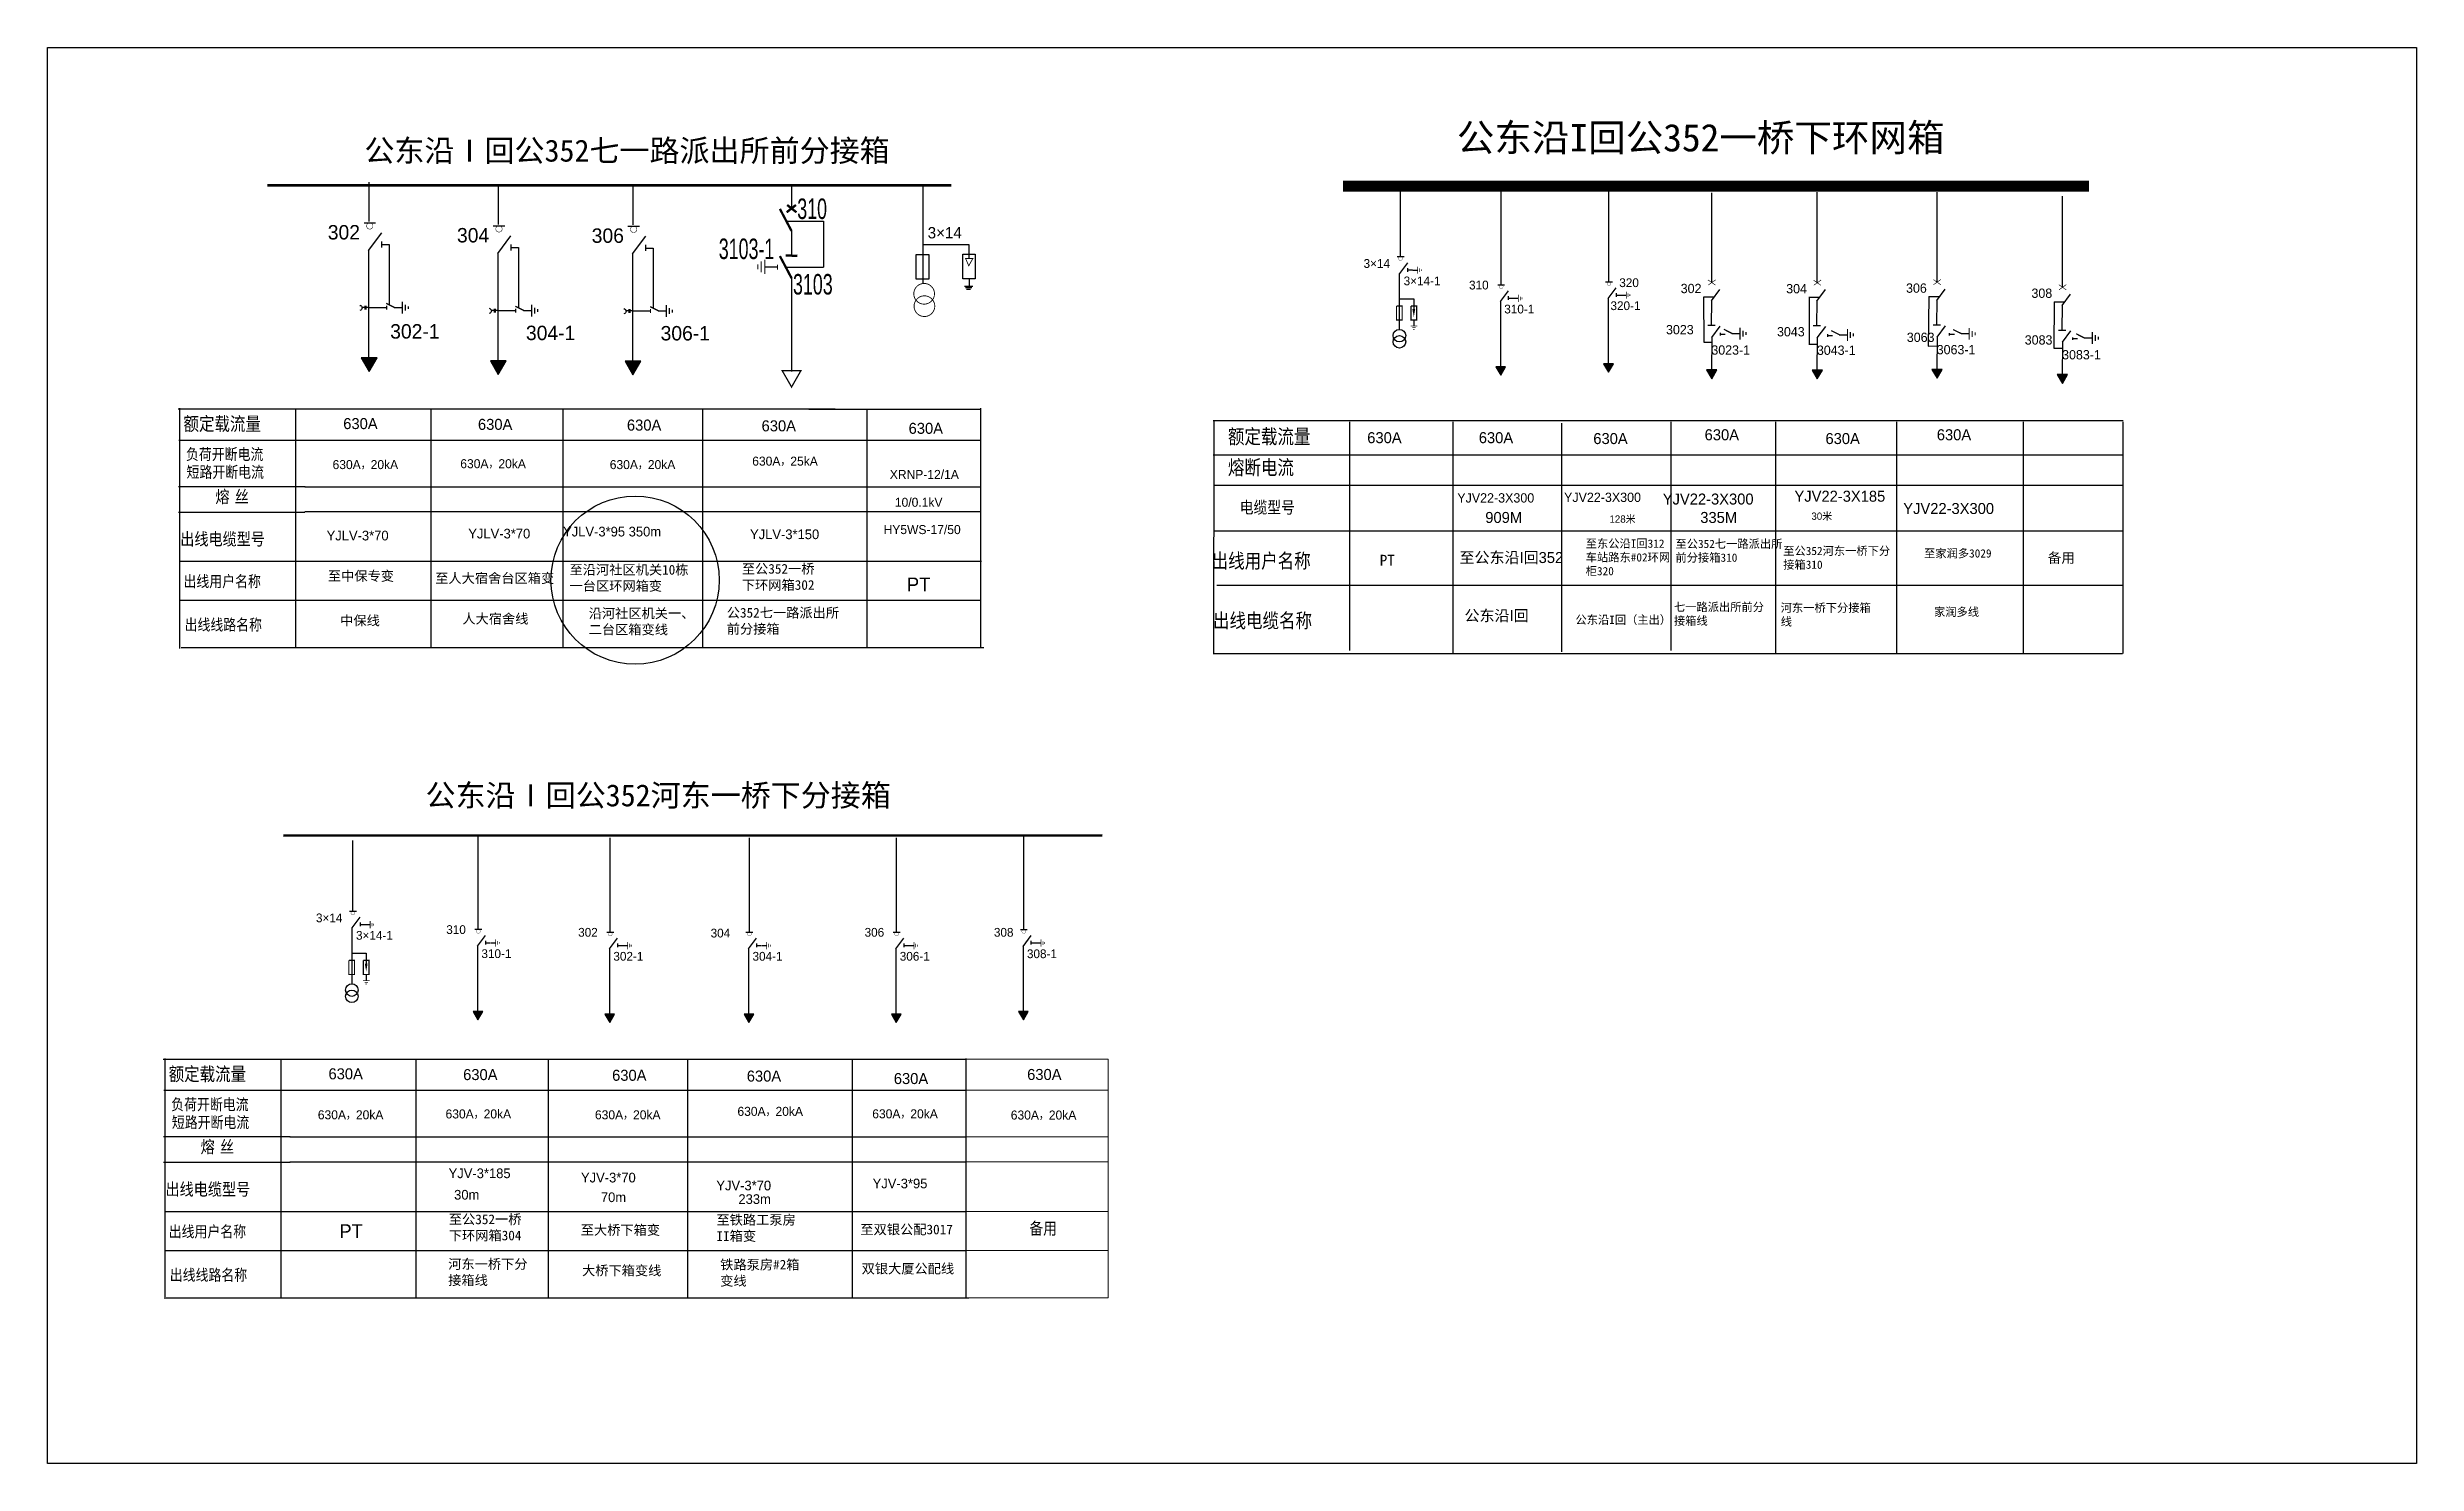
# Model space of a CAD drawing. Extents: x -2 to 428, y -374 to -116.
import ezdxf

# ---------------------------------------------------------------- set-up
doc = ezdxf.new("R2010")
doc.units = 0
doc.header["$LTSCALE"] = 0.774411
doc.layers.get('0').update_dxf_attribs({"linetype": 'CONTINUOUS'})
doc.layers.add('1', color=7, linetype='CONTINUOUS')
doc.layers.add('2', color=7, linetype='CONTINUOUS')
doc.layers.add('MiniCADLayer', color=7, linetype='CONTINUOUS', lineweight=20)
doc.styles.add('hztxt_txtstyle_0.00_0_0', font='', dxfattribs={"bigfont": 'hztxt.shx'})
doc.styles.add('hztxt_txtstyle_1.59_0_0', font='', dxfattribs={"height": 1.594389, "bigfont": 'hztxt.shx'})
doc.styles.add('hztxt_txtstyle_1.64_0_0', font='', dxfattribs={"height": 1.639429, "bigfont": 'hztxt.shx'})
doc.styles.add('hztxt_txtstyle_1.69_0_0', font='', dxfattribs={"height": 1.690022, "bigfont": 'hztxt.shx'})
doc.styles.add('hztxt_txtstyle_2.00_0_0', font='', dxfattribs={"height": 2, "bigfont": 'hztxt.shx'})
doc.styles.add('hztxt_txtstyle_2.06_0_0', font='', dxfattribs={"height": 2.055067, "bigfont": 'hztxt.shx'})
doc.styles.add('hztxt_txtstyle_2.34_0_0', font='', dxfattribs={"height": 2.34375, "bigfont": 'hztxt.shx'})
doc.styles.add('hztxt_txtstyle_2.50_0_0', font='', dxfattribs={"height": 2.5, "bigfont": 'hztxt.shx'})
doc.styles.add('hztxt_txtstyle_2.56_0_0', font='', dxfattribs={"height": 2.564194, "bigfont": 'hztxt.shx'})
doc.styles.add('hztxt_txtstyle_2.62_0_0', font='', dxfattribs={"height": 2.622717, "bigfont": 'hztxt.shx'})
doc.styles.add('hztxt_txtstyle_2.81_0_0', font='', dxfattribs={"height": 2.8125, "bigfont": 'hztxt.shx'})
doc.styles.add('hztxt_txtstyle_3.00_0_0', font='', dxfattribs={"height": 3, "bigfont": 'hztxt.shx'})
doc.styles.add('hztxt_txtstyle_3.73_0_0', font='', dxfattribs={"height": 3.728705, "bigfont": 'hztxt.shx'})
doc.styles.add('hztxt_txtstyle_4.47_0_0', font='', dxfattribs={"height": 4.471702, "bigfont": 'hztxt.shx'})
doc.styles.add('hztxt_txtstyle_9.32_0_0', font='', dxfattribs={"height": 9.315779, "bigfont": 'hztxt.shx'})
doc.styles.get('hztxt_txtstyle_0.00_0_0').set_extended_font_data('hztxt')
doc.styles.get('hztxt_txtstyle_1.59_0_0').set_extended_font_data('hztxt')
doc.styles.get('hztxt_txtstyle_1.64_0_0').set_extended_font_data('hztxt')
doc.styles.get('hztxt_txtstyle_1.69_0_0').set_extended_font_data('hztxt')
doc.styles.get('hztxt_txtstyle_2.00_0_0').set_extended_font_data('hztxt')
doc.styles.get('hztxt_txtstyle_2.06_0_0').set_extended_font_data('hztxt')
doc.styles.get('hztxt_txtstyle_2.34_0_0').set_extended_font_data('hztxt')
doc.styles.get('hztxt_txtstyle_2.50_0_0').set_extended_font_data('hztxt')
doc.styles.get('hztxt_txtstyle_2.56_0_0').set_extended_font_data('hztxt')
doc.styles.get('hztxt_txtstyle_2.62_0_0').set_extended_font_data('hztxt')
doc.styles.get('hztxt_txtstyle_2.81_0_0').set_extended_font_data('hztxt')
doc.styles.get('hztxt_txtstyle_3.00_0_0').set_extended_font_data('hztxt')
doc.styles.get('hztxt_txtstyle_3.73_0_0').set_extended_font_data('hztxt')
doc.styles.get('hztxt_txtstyle_4.47_0_0').set_extended_font_data('hztxt')
doc.styles.get('hztxt_txtstyle_9.32_0_0').set_extended_font_data('hztxt')

# ---------------------------------------------------------------- blocks, each defined once
blk = doc.blocks.new('JD')
for points in [[(-2, 0.2), (-2, -0.2), (2, 0.2), (2, -0.2)], [(1, -1.2), (1, -0.8), (-1, -1.2), (-1, -0.8)], [(-0.5, -1.8), (-0.5, -2.2), (0.5, -1.8), (0.5, -2.2)]]:
    blk.add_trace(points)

msp = doc.modelspace()

# ---------------------------------------------------------------- hatches: boundary and pattern name
for color, points in [(7, [(56.04, -175.13), (57.49, -172.63), (54.6, -172.63)]), (7, [(79.53, -175.67), (80.97, -173.17), (78.08, -173.17)]), (7, [(104, -175.74), (105.44, -173.24), (102.56, -173.24)]), (0, [(261.68, -175.8), (262.56, -174.28), (260.81, -174.28)]), (0, [(281.27, -175.25), (282.15, -173.73), (280.39, -173.73)]), (7, [(300.02, -176.44), (300.95, -174.83), (299.09, -174.83)]), (7, [(319.2, -176.48), (320.13, -174.87), (318.27, -174.87)]), (7, [(340.97, -176.37), (341.9, -174.76), (340.04, -174.76)]), (7, [(363.76, -177.31), (364.69, -175.69), (362.83, -175.69)]), (0, [(75.82, -292.95), (76.69, -291.43), (74.94, -291.43)]), (0, [(99.79, -293.43), (100.67, -291.91), (98.91, -291.91)]), (0, [(125.07, -293.43), (125.95, -291.91), (124.19, -291.91)]), (0, [(151.83, -293.43), (152.71, -291.91), (150.96, -291.91)]), (0, [(174.94, -292.97), (175.82, -291.45), (174.07, -291.45)])]:
    msp.add_hatch(color=color).paths.add_polyline_path(points)

# ---------------------------------------------------------------- linework, layer by layer
at = {"linetype": 'Continuous', "lineweight": 60}
for p, q in [((37.61, -141.26), (161.84, -141.26)), ((40.47, -259.43, -0.09), (189.23, -259.37, -0.09))]:
    msp.add_line(p, q, dxfattribs=at)
at = {"color": 7}
for p, q in [((56.09, -147.86), (56.09, -140.73)), ((79.57, -148.4), (79.57, -141.27)), ((104.05, -148.47), (104.05, -141.34)), ((281.35, -158.81, -0.06), (281.35, -141.6, -0.06)), ((261.76, -159.37, -0.06), (261.76, -142.23, -0.06)), ((300.04, -158.97, -0.06), (300.04, -142.68, -0.06)), ((319.21, -159.01, -0.06), (319.21, -142.52, -0.06)), ((340.98, -158.9, -0.06), (340.98, -142.52, -0.06)), ((363.78, -159.83, -0.06), (363.78, -143.26, -0.06)), ((75.89, -276.51, -0.06), (75.89, -259.37, -0.06)), ((99.86, -277, -0.06), (99.86, -259.86, -0.06)), ((125.15, -277, -0.06), (125.15, -259.86, -0.06)), ((151.91, -277, -0.06), (151.91, -259.86, -0.06)), ((175.02, -276.53, -0.06), (175.02, -259.39, -0.06))]:
    msp.add_line(p, q, dxfattribs=at)
for p, q in [((132.82, -141.4), (132.82, -145.67)), ((243.39, -141.42, -0.06), (243.39, -154.31, -0.06)), ((55.13, -148.09), (57.22, -148.09)), ((78.62, -148.64), (80.7, -148.64)), ((103.09, -148.7), (105.18, -148.7)), ((131.89, -147.83), (138.6, -147.83)), ((132.82, -149.6), (132.82, -154.08)), ((138.6, -147.83), (138.6, -156.16)), ((58.31, -151.53), (58.31, -152.61)), ((58.34, -152.08), (59.72, -152.08)), ((59.72, -152.08), (59.72, -163.02)), ((81.79, -152.07), (81.79, -153.16)), ((81.82, -152.62), (83.2, -152.62)), ((83.2, -152.62), (83.2, -163.56)), ((106.27, -152.14), (106.27, -153.22)), ((106.29, -152.69), (107.68, -152.69)), ((107.68, -152.69), (107.68, -163.63)), ((130.25, -156.16), (127.98, -156.16)), ((131.76, -156.16), (138.6, -156.16)), ((132.82, -158.17), (132.82, -175.15)), ((56.04, -163.52), (59.22, -163.52)), ((60.62, -163.49), (62.08, -163.49)), ((298.51, -161.59, -0.06), (300.46, -161.59, -0.06)), ((298.53, -161.6, -0.06), (298.59, -169.79, -0.06)), ((299.96, -162.28, -0.06), (299.91, -166.7, -0.06)), ((317.69, -161.63, -0.06), (319.64, -161.63, -0.06)), ((317.71, -161.64, -0.06), (317.71, -170.16, -0.06)), ((319.14, -162.32, -0.06), (319.08, -166.73, -0.06)), ((339.48, -161.53, -0.06), (339.35, -170.5, -0.06)), ((339.46, -161.52, -0.06), (341.41, -161.52, -0.06)), ((340.91, -162.21, -0.06), (340.85, -166.62, -0.06)), ((362.27, -162.46, -0.06), (362.19, -170.88, -0.06)), ((362.25, -162.45, -0.06), (364.2, -162.45, -0.06)), ((363.7, -163.14, -0.06), (363.64, -167.56, -0.06)), ((79.53, -164.06), (82.7, -164.06)), ((84.1, -164.03), (85.56, -164.03)), ((104, -164.13), (107.18, -164.13)), ((108.58, -164.1), (110.04, -164.1)), ((299.3, -166.74, -0.06), (300.65, -166.74, -0.06)), ((318.48, -166.78, -0.06), (319.82, -166.78, -0.06)), ((340.25, -166.67, -0.06), (341.6, -166.67, -0.06)), ((363.04, -167.6, -0.06), (364.39, -167.6, -0.06)), ((298.59, -169.79, -0.06), (300.02, -169.78, -0.06)), ((301.54, -168.33, -0.06), (302.48, -168.33, -0.06)), ((303.69, -168.21), (305.15, -168.21)), ((317.67, -170.16, -0.06), (319.19, -170.16, -0.06)), ((321.06, -168.57, -0.06), (322, -168.57, -0.06)), ((323.2, -168.45), (324.66, -168.45)), ((339.35, -170.5, -0.06), (340.96, -170.49, -0.06)), ((343.19, -168.37, -0.06), (344.13, -168.37, -0.06)), ((345.34, -168.24), (346.8, -168.24)), ((362.19, -170.88, -0.06), (363.75, -170.88, -0.06)), ((365.55, -169.14, -0.06), (366.5, -169.14, -0.06)), ((367.7, -169.02), (369.16, -169.02)), ((21.33, -181.92), (140.73, -181.92)), ((42.69, -182.11), (42.69, -225.32)), ((209.44, -184.06, -0.06), (374.79, -184.06, -0.06)), ((209.58, -226.36, -0.06), (209.59, -184.06, -0.06)), ((234.2, -184.26, -0.06), (234.2, -225.81, -0.06)), ((253, -184.26, -0.06), (253, -226.45, -0.06)), ((272.74, -184.5, -0.06), (272.74, -226.05, -0.06)), ((292.61, -184.26, -0.06), (292.61, -225.81, -0.06)), ((311.64, -184.26, -0.06), (311.64, -226.36, -0.06)), ((333.58, -184.26, -0.06), (333.58, -226.36, -0.06)), ((356.63, -184.26, -0.06), (356.63, -226.36, -0.06)), ((374.75, -184.26, -0.06), (374.75, -226.36, -0.06)), ((209.44, -190.3, -0.06), (374.75, -190.3, -0.06)), ((21.39, -196.02), (44.42, -196.02)), ((209.73, -195.79, -0.06), (374.75, -195.79, -0.06)), ((21.39, -200.67), (44.37, -200.67)), ((209.73, -204.06, -0.06), (374.75, -204.06, -0.06)), ((374.75, -214.05, -0.06), (210.1, -214.05, -0.06)), ((374.68, -226.44, -0.06), (209.44, -226.44, -0.06)), ((53.02, -260.35, -0.05), (53.02, -273.24, -0.05)), ((18.64, -300.09, -0.09), (138.05, -300.09, -0.09)), ((40, -300.28, -0.09), (40, -343.5, -0.09)), ((18.7, -314.19, -0.09), (41.73, -314.19, -0.09)), ((18.7, -318.84, -0.09), (41.69, -318.84, -0.09))]:
    msp.add_line(p, q)
at = {"color": 0}
for p, q in [((156.67, -141.39), (156.67, -159.16)), ((55.95, -153.15), (55.95, -173.07)), ((79.43, -153.69), (79.43, -173.61)), ((103.91, -153.76), (103.91, -173.68)), ((242.84, -154.25, -0.06), (244.11, -154.25, -0.06)), ((243.26, -157.32, -0.06), (243.26, -167.53, -0.06)), ((244.77, -156.34, -0.06), (244.77, -157, -0.06)), ((244.79, -156.67, -0.06), (245.63, -156.67, -0.06)), ((245.71, -156.7, -0.06), (246.6, -156.7, -0.06)), ((280.72, -158.81, -0.06), (281.99, -158.81, -0.06)), ((243.25, -161.9, -0.06), (245.89, -161.9, -0.06)), ((245.89, -161.9, -0.06), (245.89, -163.83, -0.06)), ((261.13, -159.37, -0.06), (262.4, -159.37, -0.06)), ((261.63, -162.44, -0.06), (261.63, -174.55, -0.06)), ((263.06, -161.46, -0.06), (263.06, -162.12, -0.06)), ((263.08, -161.79, -0.06), (263.92, -161.79, -0.06)), ((264, -161.81, -0.06), (264.89, -161.81, -0.06)), ((281.21, -161.89, -0.06), (281.21, -173.99, -0.06)), ((282.65, -160.9, -0.06), (282.65, -161.56, -0.06)), ((282.66, -161.23, -0.06), (283.51, -161.23, -0.06)), ((283.59, -161.24, -0.06), (284.47, -161.24, -0.06)), ((245.89, -165.85, -0.06), (245.89, -166.84, -0.06)), ((300.02, -168.96, -0.06), (299.96, -175.12, -0.06)), ((319.2, -169, -0.06), (319.14, -175.15, -0.06)), ((340.97, -168.89, -0.06), (340.91, -175.04, -0.06)), ((363.76, -169.82, -0.06), (363.7, -175.98, -0.06)), ((52.47, -273.19, -0.05), (53.74, -273.19, -0.05)), ((54.4, -275.28, -0.05), (54.4, -275.93, -0.05)), ((52.89, -276.25, -0.05), (52.89, -286.46, -0.05)), ((54.42, -275.61, -0.05), (55.26, -275.61, -0.05)), ((55.34, -275.63, -0.05), (56.23, -275.63, -0.05)), ((75.26, -276.51, -0.06), (76.53, -276.51, -0.06)), ((75.76, -279.59, -0.06), (75.76, -291.69, -0.06)), ((77.19, -278.6, -0.06), (77.19, -279.26, -0.06)), ((77.21, -278.94, -0.06), (78.05, -278.94, -0.06)), ((78.14, -278.96, -0.06), (79.02, -278.96, -0.06)), ((99.24, -277, -0.06), (100.5, -277, -0.06)), ((101.17, -279.09, -0.06), (101.17, -279.74, -0.06)), ((101.18, -279.42, -0.06), (102.02, -279.42, -0.06)), ((102.11, -279.44, -0.06), (103, -279.44, -0.06)), ((124.52, -277, -0.06), (125.79, -277, -0.06)), ((126.45, -279.09, -0.06), (126.45, -279.74, -0.06)), ((126.46, -279.42, -0.06), (127.31, -279.42, -0.06)), ((127.39, -279.44, -0.06), (128.28, -279.44, -0.06)), ((151.28, -277, -0.06), (152.55, -277, -0.06)), ((153.21, -279.09, -0.06), (153.21, -279.74, -0.06)), ((153.23, -279.42, -0.06), (154.07, -279.42, -0.06)), ((154.15, -279.44, -0.06), (155.04, -279.44, -0.06)), ((174.39, -276.53, -0.06), (175.66, -276.53, -0.06)), ((174.89, -279.61, -0.06), (174.89, -291.71, -0.06)), ((176.32, -278.62, -0.06), (176.32, -279.28, -0.06)), ((176.34, -278.96, -0.06), (177.18, -278.96, -0.06)), ((177.26, -278.98, -0.06), (178.15, -278.98, -0.06)), ((52.88, -280.83, -0.05), (55.52, -280.83, -0.05)), ((55.52, -280.83, -0.05), (55.52, -282.76, -0.05)), ((99.73, -280.07, -0.06), (99.73, -292.18, -0.06)), ((125.01, -280.07, -0.06), (125.01, -292.18, -0.06)), ((151.78, -280.07, -0.06), (151.78, -292.18, -0.06)), ((55.52, -284.78, -0.05), (55.52, -285.78, -0.05))]:
    msp.add_line(p, q, dxfattribs=at)
at = {"color": 0, "linetype": 'Continuous'}
for p, q in [((156.69, -152.03), (165.05, -152.03)), ((165.05, -152.03), (165.05, -154.52)), ((165.07, -158.28), (165.07, -159.74)), ((165.78, -159.71), (164.23, -159.71)), ((165.56, -159.95), (164.42, -159.95)), ((165.34, -160.25), (164.6, -160.25))]:
    msp.add_line(p, q, dxfattribs=at)
at = {"linetype": 'Continuous'}
for p, q in [((21.6, -181.81), (21.6, -225.47)), ((67.25, -181.95), (67.25, -225.32)), ((91.28, -181.95), (91.28, -225.32)), ((116.61, -181.95), (116.61, -225.32)), ((135.98, -181.95), (167.08, -181.95)), ((146.49, -181.95), (146.49, -225.32)), ((167.17, -181.81), (167.17, -225.32)), ((21.45, -187.6), (167.17, -187.6)), ((44.35, -196.07), (167.02, -196.07)), ((44.35, -200.59), (167.17, -200.59)), ((21.59, -209.63), (167.31, -209.63)), ((21.73, -216.7), (167.17, -216.7)), ((21.88, -225.32), (167.73, -225.32)), ((18.91, -299.98, -0.09), (18.91, -343.64, -0.09)), ((64.57, -300.13, -0.09), (64.57, -343.5, -0.09)), ((88.6, -300.13, -0.09), (88.6, -343.5, -0.09)), ((113.93, -300.13, -0.09), (113.93, -343.5, -0.09)), ((133.29, -300.12, -0.09), (164.39, -300.12, -0.09)), ((143.8, -300.13, -0.09), (143.8, -343.5, -0.09)), ((164.48, -299.98, -0.09), (164.48, -343.5, -0.09)), ((18.77, -305.77, -0.09), (164.48, -305.77, -0.09)), ((41.66, -314.24, -0.09), (164.34, -314.24, -0.09)), ((41.66, -318.76, -0.09), (164.48, -318.76, -0.09)), ((18.91, -327.81, -0.09), (164.62, -327.81, -0.09)), ((19.05, -334.87, -0.09), (164.48, -334.87, -0.09)), ((19.19, -343.5, -0.09), (165.05, -343.5, -0.09))]:
    msp.add_line(p, q, dxfattribs=at)
at = {"color": 7, "linetype": 'Continuous'}
msp.add_lwpolyline([(-2.41, -116.23), (428.12, -116.23), (428.12, -373.61), (-2.41, -373.61)], close=True, dxfattribs=at)
at = {"elevation": -0.06}
for points, const_width in [([(233.02, -141.42), (368.58, -141.42)], 2), ([(299.35, -158.49), (300.7, -159.43)], 0.114), ([(299.38, -159.44), (300.73, -158.47)], 0.114), ([(318.53, -158.53), (319.87, -159.47)], 0.114), ([(318.56, -159.47), (319.9, -158.51)], 0.114), ([(340.3, -158.42), (341.65, -159.36)], 0.114), ([(340.33, -159.36), (341.68, -158.4)], 0.114), ([(363.09, -159.35), (364.44, -160.29)], 0.114), ([(363.12, -160.3), (364.47, -159.33)], 0.114), ([(299.3, -166.74), (300.65, -166.74)], 0.114), ([(318.48, -166.78), (319.82, -166.78)], 0.114), ([(340.25, -166.67), (341.6, -166.67)], 0.114), ([(363.04, -167.6), (364.39, -167.6)], 0.114)]:
    msp.add_lwpolyline(points, dxfattribs=dict(at, const_width=const_width))
for points, const_width in [([(132.82, -149.6), (130.7, -145.58)], 0.423), ([(133.61, -144.87), (131.92, -146.2)], 0.423), ([(132.02, -144.87), (133.71, -146.2)], 0.423), ([(55.13, -148.09), (57.22, -148.09)], 0.177), ([(78.62, -148.64), (80.7, -148.64)], 0.177), ([(103.09, -148.7), (105.18, -148.7)], 0.177), ([(127.96, -154.81), (127.96, -157.41)], 0.185), ([(132.82, -158.17), (130.7, -154.16)], 0.423), ([(133.89, -154.12), (131.74, -154.04)], 0.423), ([(126.68, -155.68), (126.68, -156.59)], 0.185), ([(127.3, -155.11), (127.3, -157.1)], 0.185), ([(130.25, -155.7), (130.25, -156.62)], 0.185), ([(59.16, -162.74), (60.71, -163.52)], 0.232), ([(59.22, -163.16), (59.22, -163.87)], 0.232), ([(82.64, -163.28), (84.19, -164.06)], 0.232), ([(82.7, -163.7), (82.7, -164.41)], 0.232), ([(107.12, -163.35), (108.67, -164.13)], 0.232), ([(107.18, -163.77), (107.18, -164.48)], 0.232), ([(302.23, -167.46), (303.78, -168.24)], 0.232), ([(321.74, -167.7), (323.29, -168.48)], 0.232), ([(343.88, -167.5), (345.43, -168.27)], 0.232), ([(366.24, -168.27), (367.79, -169.05)], 0.232)]:
    msp.add_lwpolyline(points, dxfattribs=dict(const_width=const_width))
for points, const_width in [([(55.59, -148.68, 1), (56.74, -148.68, 1)], 0.0887), ([(79.07, -149.22, 1), (80.23, -149.22, 1)], 0.0887), ([(103.55, -149.29, 1), (104.7, -149.29, 1)], 0.0887), ([(158.79, -161.01, -1), (155.03, -161.01, -1)], 0.159), ([(158.84, -163.26, -1), (155.08, -163.26, -1)], 0.159)]:
    msp.add_lwpolyline(points, format="xyb", close=True, dxfattribs=dict(const_width=const_width))
at = {"color": 0, "linetype": 'Continuous'}
for points in [[(155.47, -153.89), (157.76, -153.89), (157.76, -158.38), (155.47, -158.38)], [(163.91, -153.79), (166.19, -153.79), (166.19, -158.28), (163.91, -158.28)]]:
    msp.add_lwpolyline(points, close=True, dxfattribs=at)
at = {"color": 0}
for points, const_width in [([(164.44, -154.59), (165.01, -155.92), (165.77, -154.59)], 0.153), ([(131.11, -174.97), (132.82, -177.95), (134.52, -174.97)], 0.238)]:
    msp.add_lwpolyline(points, close=True, dxfattribs=dict(at, const_width=const_width))
for points, const_width, elevation in [([(242.84, -154.25), (244.11, -154.25)], 0.108, -0.06), ([(280.72, -158.81), (281.99, -158.81)], 0.108, -0.06), ([(242.74, -163.22), (242.74, -165.78), (243.77, -165.78), (243.77, -163.22), (242.77, -163.22)], 0.217, -0.06), ([(245.37, -163.22), (245.37, -165.78), (246.4, -165.78), (246.4, -163.22), (245.4, -163.22)], 0.217, -0.06), ([(261.13, -159.37), (262.4, -159.37)], 0.108, -0.06), ([(52.47, -273.19), (53.74, -273.19)], 0.108, -0.05), ([(75.26, -276.51), (76.53, -276.51)], 0.108, -0.06), ([(99.24, -277), (100.5, -277)], 0.108, -0.06), ([(124.52, -277), (125.79, -277)], 0.108, -0.06), ([(151.28, -277), (152.55, -277)], 0.108, -0.06), ([(174.39, -276.53), (175.66, -276.53)], 0.108, -0.06), ([(52.37, -282.15), (52.37, -284.72), (53.4, -284.72), (53.4, -282.15), (52.4, -282.15)], 0.217, -0.05), ([(55, -282.15), (55, -284.72), (56.03, -284.72), (56.03, -282.15), (55.03, -282.15)], 0.217, -0.05)]:
    msp.add_lwpolyline(points, dxfattribs=dict(at, const_width=const_width, elevation=elevation))
at = {"color": 0, "const_width": 0.0539}
for points, elevation in [([(243.12, -154.61, 1), (243.82, -154.61, 1)], -0.06), ([(281, -159.17, 1), (281.7, -159.17, 1)], -0.06), ([(261.41, -159.72, 1), (262.11, -159.72, 1)], -0.06), ([(52.75, -273.54, 1), (53.45, -273.54, 1)], -0.05), ([(75.54, -276.87, 1), (76.24, -276.87, 1)], -0.06), ([(99.51, -277.35, 1), (100.21, -277.35, 1)], -0.06), ([(124.8, -277.35, 1), (125.5, -277.35, 1)], -0.06), ([(151.56, -277.35, 1), (152.26, -277.35, 1)], -0.06), ([(174.67, -276.89, 1), (175.37, -276.89, 1)], -0.06)]:
    msp.add_lwpolyline(points, format="xyb", close=True, dxfattribs=dict(at, elevation=elevation))
for points in [[(54.36, -163.11, -0.877934), (54.37, -164.05)], [(77.84, -163.65, -0.877934), (77.86, -164.59)], [(102.31, -163.72, -0.877934), (102.33, -164.66)]]:
    msp.add_lwpolyline(points, format="xyb")
for points in [[(55.26, -163.5), (54.77, -163.5)], [(55.26, -163.18), (55.26, -163.88)], [(55.48, -163.18), (55.48, -163.88)], [(56.04, -163.5), (55.48, -163.5)], [(78.75, -164.05), (78.26, -164.05)], [(78.75, -163.72), (78.75, -164.43)], [(78.96, -163.72), (78.96, -164.43)], [(79.53, -164.05), (78.96, -164.05)], [(103.22, -164.11), (102.73, -164.11)], [(103.22, -163.79), (103.22, -164.49)], [(103.44, -163.79), (103.44, -164.49)], [(104, -164.11), (103.44, -164.11)]]:
    msp.add_lwpolyline(points)
at = {"color": 0}
for points, elevation in [([(245.89, -163.79, 0.506, 0, 0), (245.89, -165.24, 0, 0, 0)], -0.06), ([(55.52, -282.73, 0.506, 0, 0), (55.52, -284.17, 0, 0, 0)], -0.05)]:
    msp.add_lwpolyline(points, format="xyseb", dxfattribs=dict(at, elevation=elevation))
at = {"elevation": -0.06}
for points in [[(301.55, -168.12), (301.55, -168.58)], [(321.07, -168.36), (321.07, -168.82)], [(343.2, -168.16), (343.2, -168.61)], [(365.57, -168.93), (365.57, -169.39)]]:
    msp.add_lwpolyline(points, dxfattribs=at)
at = {"color": 7}
for points in [[(56.04, -175.13), (57.49, -172.63), (54.6, -172.63)], [(79.53, -175.67), (80.97, -173.17), (78.08, -173.17)], [(104, -175.74), (105.44, -173.24), (102.56, -173.24)]]:
    msp.add_lwpolyline(points, close=True, dxfattribs=at)
at = {"color": 0, "elevation": -0.06}
for points in [[(261.68, -175.8), (262.56, -174.28), (260.81, -174.28)], [(281.27, -175.25), (282.15, -173.73), (280.39, -173.73)], [(75.82, -292.95), (76.69, -291.43), (74.94, -291.43)], [(99.79, -293.43), (100.67, -291.91), (98.91, -291.91)], [(125.07, -293.43), (125.95, -291.91), (124.19, -291.91)], [(151.83, -293.43), (152.71, -291.91), (150.96, -291.91)], [(174.94, -292.97), (175.82, -291.45), (174.07, -291.45)]]:
    msp.add_lwpolyline(points, close=True, dxfattribs=at)
at = {"color": 7, "elevation": -0.06}
for points in [[(300.02, -176.44), (300.95, -174.83), (299.09, -174.83)], [(319.2, -176.48), (320.13, -174.87), (318.27, -174.87)], [(340.97, -176.37), (341.9, -174.76), (340.04, -174.76)], [(363.76, -177.31), (364.69, -175.69), (362.83, -175.69)]]:
    msp.add_lwpolyline(points, close=True, dxfattribs=at)
at = {"color": 0}
for centre in [(243.28, -168.61, -0.06), (243.28, -169.75, -0.06), (52.91, -287.55, -0.05), (52.91, -288.68, -0.05)]:
    msp.add_circle(centre, 1.14, dxfattribs=at)
at = {"color": 1, "linetype": 'Continuous'}
msp.add_circle((104.38, -213.04), 15.28, dxfattribs=at)
at = {"layer": '1'}
for points in [[(54.35, -163.09, -0.877934), (54.37, -164.04)], [(77.84, -163.64, -0.877934), (77.86, -164.58)], [(102.31, -163.7, -0.877934), (102.33, -164.65)]]:
    msp.add_lwpolyline(points, format="xyb", dxfattribs=at)
at = {"layer": '2'}
for p, q in [((55.95, -153.15), (58.35, -149.94)), ((79.43, -153.69), (81.83, -150.48)), ((103.91, -153.76), (106.31, -150.55)), ((299.96, -162.28, -0.06), (301.51, -160.22, -0.06)), ((319.14, -162.32, -0.06), (320.69, -160.25, -0.06)), ((340.91, -162.21, -0.06), (342.46, -160.14, -0.06)), ((363.7, -163.14, -0.06), (365.25, -161.08, -0.06)), ((300.02, -168.96, -0.06), (301.57, -166.9, -0.06)), ((319.2, -169, -0.06), (320.75, -166.93, -0.06)), ((340.97, -168.89, -0.06), (342.52, -166.82, -0.06)), ((363.76, -169.82, -0.06), (365.31, -167.76, -0.06))]:
    msp.add_line(p, q, dxfattribs=at)
at = {"layer": '2', "color": 0}
for p, q in [((243.34, -157.33, -0.06), (244.8, -155.38, -0.06)), ((261.63, -162.44, -0.06), (263.09, -160.49, -0.06)), ((281.21, -161.89, -0.06), (282.67, -159.94, -0.06)), ((52.97, -276.26, -0.05), (54.43, -274.31, -0.05)), ((75.76, -279.59, -0.06), (77.22, -277.64, -0.06)), ((99.73, -280.07, -0.06), (101.19, -278.12, -0.06)), ((125.01, -280.07, -0.06), (126.47, -278.12, -0.06)), ((151.78, -280.07, -0.06), (153.24, -278.12, -0.06)), ((174.89, -279.61, -0.06), (176.35, -277.66, -0.06))]:
    msp.add_line(p, q, dxfattribs=at)
at = {"layer": 'MiniCADLayer', "color": 7, "linetype": 'Continuous', "ltscale": 1.291865}
for p, q in [((164.39, -300.12, -0.09), (190.36, -300.12)), ((190.36, -300.12), (190.36, -343.5)), ((164.48, -343.5, -0.09), (190.36, -343.5))]:
    msp.add_line(p, q, dxfattribs=at)
at = {"layer": 'MiniCADLayer', "color": 7, "linetype": 'Continuous', "ltscale": 0.879222}
for p, q in [((164.48, -305.77, -0.09), (190.36, -305.77)), ((164.34, -314.24, -0.09), (190.36, -314.24)), ((164.48, -318.76, -0.09), (190.36, -318.76))]:
    msp.add_line(p, q, dxfattribs=at)
at = {"layer": 'MiniCADLayer', "color": 7, "linetype": 'Continuous', "ltscale": 1.465369}
for p, q in [((164.62, -327.81, -0.09), (190.36, -327.81)), ((164.48, -334.87, -0.09), (190.36, -334.87))]:
    msp.add_line(p, q, dxfattribs=at)

# ---------------------------------------------------------------- block references
at = {"color": 0, "xscale": 0.3297305593027886, "yscale": 0.3297305593027886, "zscale": 0.3297305593611308, "rotation": 90}
for p in [(246.61, -156.72, -0.06), (264.9, -161.84, -0.06), (284.49, -161.26, -0.06), (56.24, -275.66, -0.05), (79.04, -278.98, -0.06), (103.01, -279.47, -0.06), (128.29, -279.47, -0.06), (155.05, -279.47, -0.06), (178.16, -279, -0.06)]:
    msp.add_blockref('JD', p, dxfattribs=at)
at = {"xscale": 0.5423957736824718, "yscale": 0.5423957736824718, "zscale": 0.5423957737782548, "rotation": 90}
for p in [(62.1, -163.53), (85.58, -164.07), (110.06, -164.14), (305.17, -168.25), (324.69, -168.49), (346.82, -168.29), (369.18, -169.06)]:
    msp.add_blockref('JD', p, dxfattribs=at)
at = {"color": 0, "xscale": 0.3036991993994889, "yscale": 0.3036991993576521, "zscale": 0.3036991994115678}
for p in [(245.9, -166.89, -0.06), (55.53, -285.82, -0.05)]:
    msp.add_blockref('JD', p, dxfattribs=at)

# ---------------------------------------------------------------- texts
at = {"style": 'hztxt_txtstyle_3.73_0_0', "width": 0.65}
for s, p in [('310', (133.85, -147.42)), ('3103-1', (119.59, -154.7)), ('3103', (133.08, -161.14))]:
    msp.add_text(s, height=3.729, dxfattribs=at).set_placement(p)
at = {"color": 0}
for s, height, style, p in [('302', 2.623, 'hztxt_txtstyle_2.62_0_0', (48.54, -151.14)), ('304', 2.623, 'hztxt_txtstyle_2.62_0_0', (72.02, -151.68)), ('306', 2.623, 'hztxt_txtstyle_2.62_0_0', (96.5, -151.75)), ('3×14', 2.055, 'hztxt_txtstyle_2.06_0_0', (157.56, -150.94)), ('3×14', 1.594, 'hztxt_txtstyle_1.59_0_0', (236.76, -156.3, -0.06)), ('3×14-1', 1.594, 'hztxt_txtstyle_1.59_0_0', (244.04, -159.47, -0.06)), ('310', 1.594, 'hztxt_txtstyle_1.59_0_0', (255.93, -160.22, -0.06)), ('320', 1.594, 'hztxt_txtstyle_1.59_0_0', (283.23, -159.79, -0.06)), ('302', 1.69, 'hztxt_txtstyle_1.69_0_0', (294.39, -160.89, -0.06)), ('304', 1.69, 'hztxt_txtstyle_1.69_0_0', (313.56, -160.93, -0.06)), ('306', 1.69, 'hztxt_txtstyle_1.69_0_0', (335.34, -160.82, -0.06)), ('310-1', 1.594, 'hztxt_txtstyle_1.59_0_0', (262.33, -164.58, -0.06)), ('320-1', 1.594, 'hztxt_txtstyle_1.59_0_0', (281.63, -163.97, -0.06)), ('308', 1.69, 'hztxt_txtstyle_1.69_0_0', (358.13, -161.75, -0.06)), ('302-1', 2.623, 'hztxt_txtstyle_2.62_0_0', (59.88, -169.15)), ('304-1', 2.623, 'hztxt_txtstyle_2.62_0_0', (84.55, -169.43)), ('306-1', 2.623, 'hztxt_txtstyle_2.62_0_0', (109.02, -169.49)), ('3023', 1.69, 'hztxt_txtstyle_1.69_0_0', (291.72, -168.37, -0.06)), ('3043', 1.69, 'hztxt_txtstyle_1.69_0_0', (311.89, -168.75, -0.06)), ('3023-1', 1.69, 'hztxt_txtstyle_1.69_0_0', (299.96, -172.07, -0.06)), ('3043-1', 1.69, 'hztxt_txtstyle_1.69_0_0', (319.14, -172.11, -0.06)), ('3063', 1.69, 'hztxt_txtstyle_1.69_0_0', (335.48, -169.76, -0.06)), ('3063-1', 1.69, 'hztxt_txtstyle_1.69_0_0', (340.91, -172, -0.06)), ('3083', 1.69, 'hztxt_txtstyle_1.69_0_0', (356.91, -170.24, -0.06)), ('3083-1', 1.69, 'hztxt_txtstyle_1.69_0_0', (363.7, -172.93, -0.06)), ('630A，20kA', 1.639, 'hztxt_txtstyle_1.64_0_0', (49.41, -192.87)), ('630A，20kA', 1.639, 'hztxt_txtstyle_1.64_0_0', (72.62, -192.71)), ('630A，20kA', 1.639, 'hztxt_txtstyle_1.64_0_0', (99.78, -192.87)), ('630A，25kA', 1.639, 'hztxt_txtstyle_1.64_0_0', (125.67, -192.24)), ('XRNP-12/1A', 1.639, 'hztxt_txtstyle_1.64_0_0', (150.67, -194.66)), ('10/0.1kV', 1.639, 'hztxt_txtstyle_1.64_0_0', (151.59, -199.72)), ('HY5WS-17/50', 1.6394, 'hztxt_txtstyle_1.64_0_0', (149.54, -204.68)), ('3×14', 1.594, 'hztxt_txtstyle_1.59_0_0', (46.39, -275.23, -0.05)), ('3×14-1', 1.594, 'hztxt_txtstyle_1.59_0_0', (53.67, -278.4, -0.05)), ('310', 1.594, 'hztxt_txtstyle_1.59_0_0', (70.07, -277.36, -0.06)), ('302', 1.594, 'hztxt_txtstyle_1.59_0_0', (94.04, -277.85, -0.06)), ('304', 1.594, 'hztxt_txtstyle_1.59_0_0', (118.11, -277.99, -0.06)), ('306', 1.594, 'hztxt_txtstyle_1.59_0_0', (146.09, -277.85, -0.06)), ('308', 1.594, 'hztxt_txtstyle_1.59_0_0', (169.59, -277.85, -0.06)), ('310-1', 1.594, 'hztxt_txtstyle_1.59_0_0', (76.46, -281.73, -0.06)), ('302-1', 1.594, 'hztxt_txtstyle_1.59_0_0', (100.44, -282.21, -0.06)), ('304-1', 1.594, 'hztxt_txtstyle_1.59_0_0', (125.72, -282.21, -0.06)), ('306-1', 1.594, 'hztxt_txtstyle_1.59_0_0', (152.48, -282.21, -0.06)), ('308-1', 1.594, 'hztxt_txtstyle_1.59_0_0', (175.59, -281.75, -0.06)), ('630A，20kA', 1.639, 'hztxt_txtstyle_1.64_0_0', (46.73, -311.04, -0.09)), ('630A，20kA', 1.639, 'hztxt_txtstyle_1.64_0_0', (69.94, -310.88, -0.09)), ('630A，20kA', 1.639, 'hztxt_txtstyle_1.64_0_0', (97.09, -311.04, -0.09))]:
    msp.add_text(s, height=height, dxfattribs=dict(at, style=style)).set_placement(p)
for s, height, style, p in [('额定载流量', 2.812, 'hztxt_txtstyle_2.81_0_0', (22.32, -186.14)), ('630A', 2, 'hztxt_txtstyle_2.00_0_0', (51.35, -185.6)), ('630A', 2, 'hztxt_txtstyle_2.00_0_0', (75.83, -185.74)), ('630A', 2, 'hztxt_txtstyle_2.00_0_0', (102.9, -185.87)), ('630A', 2, 'hztxt_txtstyle_2.00_0_0', (127.37, -186.01)), ('630A', 2, 'hztxt_txtstyle_2.00_0_0', (154.09, -186.46)), ('负荷开断电流', 2.344, 'hztxt_txtstyle_2.34_0_0', (22.77, -191.42)), ('额定载流量', 3, 'hztxt_txtstyle_3.00_0_0', (212.11, -188.56, -0.06)), ('630A', 2, 'hztxt_txtstyle_2.00_0_0', (237.43, -188.16, -0.06)), ('630A', 2, 'hztxt_txtstyle_2.00_0_0', (257.7, -188.16, -0.06)), ('630A', 2, 'hztxt_txtstyle_2.00_0_0', (278.51, -188.32, -0.06)), ('630A', 2, 'hztxt_txtstyle_2.00_0_0', (298.74, -187.63, -0.06)), ('630A', 2, 'hztxt_txtstyle_2.00_0_0', (320.7, -188.32, -0.06)), ('630A', 2, 'hztxt_txtstyle_2.00_0_0', (340.93, -187.63, -0.06)), ('短路开断电流', 2.344, 'hztxt_txtstyle_2.34_0_0', (22.88, -194.66)), ('熔断电流', 3, 'hztxt_txtstyle_3.00_0_0', (212.11, -194.17, -0.06)), ('熔 丝', 2.564, 'hztxt_txtstyle_2.56_0_0', (28.12, -199.25)), ('YJV22-3X300', 1.6943, 'hztxt_txtstyle_1.69_0_0', (253.79, -198.95, -0.06)), ('YJV22-3X300', 1.6943, 'hztxt_txtstyle_1.69_0_0', (273.19, -198.84, -0.06)), ('YJV22-3X300', 2, 'hztxt_txtstyle_2.00_0_0', (291.13, -199.31, -0.06)), ('YJV22-3X185', 2, 'hztxt_txtstyle_2.00_0_0', (315.06, -198.8, -0.06)), ('电缆型号', 2.5, 'hztxt_txtstyle_2.50_0_0', (214.26, -201.16, -0.06)), ('YJV22-3X300', 2, 'hztxt_txtstyle_2.00_0_0', (334.83, -201.03, -0.06)), ('出线电缆型号', 2.564, 'hztxt_txtstyle_2.56_0_0', (21.73, -206.95)), ('出线用户名称', 3, 'hztxt_txtstyle_3.00_0_0', (209.16, -211.15, -0.06)), ('出线用户名称', 2.344, 'hztxt_txtstyle_2.34_0_0', (22.32, -214.52)), ('PT', 2.5, 'hztxt_txtstyle_2.50_0_0', (153.77, -215.08)), ('出线电缆名称', 3, 'hztxt_txtstyle_3.00_0_0', (209.4, -222.01, -0.06)), ('出线线路名称', 2.344, 'hztxt_txtstyle_2.34_0_0', (22.52, -222.41)), ('额定载流量', 2.812, 'hztxt_txtstyle_2.81_0_0', (19.63, -304.31, -0.09)), ('630A', 2, 'hztxt_txtstyle_2.00_0_0', (48.67, -303.77, -0.09)), ('630A', 2, 'hztxt_txtstyle_2.00_0_0', (73.14, -303.91, -0.09)), ('630A', 2, 'hztxt_txtstyle_2.00_0_0', (100.21, -304.04, -0.09)), ('630A', 2, 'hztxt_txtstyle_2.00_0_0', (124.68, -304.18, -0.09)), ('630A', 2, 'hztxt_txtstyle_2.00_0_0', (151.4, -304.63, -0.09)), ('630A', 2, 'hztxt_txtstyle_2.00_0_0', (175.63, -303.89)), ('负荷开断电流', 2.344, 'hztxt_txtstyle_2.34_0_0', (20.08, -309.59, -0.09)), ('短路开断电流', 2.344, 'hztxt_txtstyle_2.34_0_0', (20.2, -312.83, -0.09)), ('熔 丝', 2.564, 'hztxt_txtstyle_2.56_0_0', (25.43, -317.42, -0.09)), ('出线电缆型号', 2.564, 'hztxt_txtstyle_2.56_0_0', (19.05, -325.12, -0.09)), ('出线用户名称', 2.344, 'hztxt_txtstyle_2.34_0_0', (19.63, -332.69, -0.09)), ('PT', 2.5, 'hztxt_txtstyle_2.50_0_0', (50.64, -332.61)), ('备用', 2.5, 'hztxt_txtstyle_2.50_0_0', (176.04, -332.2, -0.09)), ('出线线路名称', 2.344, 'hztxt_txtstyle_2.34_0_0', (19.83, -340.58, -0.09))]:
    msp.add_text(s, height=height, dxfattribs=dict(style=style)).set_placement(p)
at = {"color": 7, "style": 'hztxt_txtstyle_1.64_0_0'}
for p in [(122.98, -310.41, -0.09), (147.48, -310.86), (172.65, -311.08)]:
    msp.add_text('630A，20kA', height=1.639, dxfattribs=at).set_placement(p)
at = {"color": 7, "linetype": 'Continuous', "attachment_point": 1, "style": 'hztxt_txtstyle_0.00_0_0'}
for s, insert, char_height, width in [('{\\fSimSun|b0|i0|c134|p2;公东沿Ⅰ回公352七一路派出所前分接箱}', (55.19, -132.99, -0.06), 4, 113.3357), ('{\\fSimSun|b0|i0|c134|p2;公东沿I回公352一桥下环网箱}', (253.71, -130.13, -0.06), 5, 113.3357), ('{\\fSimSun|b0|i0|c134|p2;至公352一桥下环网箱302}', (123.78, -210.11, -0.09), 1.7615, 15.0868), ('{\\fSimSun|b0|i0|c134|p2;公东沿Ⅰ回公352河东一桥下分接箱}', (66.31, -250.16, -0.06), 4, 113.3357), ('{\\f\uffbfﾬￌﾣﾤ_GB2312|b0|i0|c134|p49;YJV-3*185}', (70.5, -319.97), 1.7615, 28.8124), ('{\\f\uffbfﾬￌﾣﾤ_GB2312|b0|i0|c134|p49;YJV-3*70}', (94.55, -320.75), 1.7615, 28.8124), ('{\\f\uffbfﾬￌﾣﾤ_GB2312|b0|i0|c134|p49;YJV-3*70}', (119.15, -322.19), 1.7615, 28.8124), ('{\\f\uffbfﾬￌﾣﾤ_GB2312|b0|i0|c134|p49;YJV-3*95}', (147.55, -321.82, -0.09), 1.7615, 28.8124), ('{\\f\uffbfﾬￌﾣﾤ_GB2312|b0|i0|c134|p49;30m}', (71.5, -323.87), 1.7615, 28.8124), ('{\\f\uffbfﾬￌﾣﾤ_GB2312|b0|i0|c134|p49;70m}', (98.17, -324.32), 1.7615, 28.8124), ('{\\f\uffbfﾬￌﾣﾤ_GB2312|b0|i0|c134|p49;233m}', (123.16, -324.66), 1.7615, 28.8124), ('{\\fSimSun|b0|i0|c134|p2;至公352一桥下环网箱304}', (70.53, -328.33, -0.09), 1.7615, 15.0868), ('{\\fSimSun|b0|i0|c134|p2;至大桥下箱变}', (94.51, -330.27), 1.7615, 15.0868), ('{\\fSimSun|b0|i0|c134|p2;至铁路工泵房II箱变}', (119.17, -328.43), 1.7615, 15.0868), ('{\\fSimSun|b0|i0|c134|p2;至双银公配3017}', (145.32, -330.17), 1.7615, 30.6729), ('{\\fSimSun|b0|i0|c134|p2;河东一桥下分接箱线}', (70.42, -336.46, -0.09), 1.7615, 15.0868), ('{\\fSimSun|b0|i0|c134|p2;大桥下箱变线}', (94.74, -337.63, -0.09), 1.7615, 15.0868), ('{\\fSimSun|b0|i0|c134|p2;铁路泵房#2箱变线}', (119.85, -336.57, -0.09), 1.7615, 15.0868), ('{\\fSimSun|b0|i0|c134|p2;双银大厦公配线}', (145.55, -337.29, -0.09), 1.7615, 30.6729)]:
    msp.add_mtext(s, dxfattribs=dict(at, insert=insert, char_height=char_height, width=width))
at = {"char_height": 1.3226, "width": 8.0873, "attachment_point": 1, "style": 'hztxt_txtstyle_0.00_0_0'}
for s, insert in [('128{\\fSimSun|b0|i0|c134|p2;米}', (281.44, -201.29, -0.06)), ('30{\\fSimSun|b0|i0|c134|p2;米}', (318.14, -200.76, -0.06))]:
    msp.add_mtext(s, dxfattribs=dict(at, insert=insert))
at = {"color": 0, "linetype": 'Continuous', "char_height": 1.7615, "attachment_point": 1, "style": 'hztxt_txtstyle_0.00_0_0'}
for s, insert, width in [('{\\f\uffbfﾬￌﾣﾤ_GB2312|b0|i0|c134|p49;YJLV-3*70}', (48.33, -204.07), 28.8124), ('{\\f\uffbfﾬￌﾣﾤ_GB2312|b0|i0|c134|p49;YJLV-3*70}', (74.07, -203.71), 28.8124), ('{\\f\uffbfﾬￌﾣﾤ_GB2312|b0|i0|c134|p49;YJLV-3*95 350m}', (91.3, -203.35), 28.8124), ('{\\f\uffbfﾬￌﾣﾤ_GB2312|b0|i0|c134|p49;YJLV-3*150}', (125.27, -203.84), 28.8124), ('{\\fSimSun|b0|i0|c134|p2;至沿河社区机关10栋一台区环网箱变}', (92.47, -210.28), 23.3559), ('{\\fSimSun|b0|i0|c134|p2;至中保专变}', (48.56, -211.41), 15.0868), ('{\\f\uffbfﾬￌﾣﾤ_GB2312|b0|i0|c134|p49;至人大宿舍台区箱变}', (68.06, -211.81), 26.9731), ('{\\fSimSun|b0|i0|c134|p2;中保线}', (50.8, -219.51), 15.0868), ('{\\fSimSun|b0|i0|c134|p2;人大宿舍线}', (72.99, -219.18), 15.0868), ('{\\fSimSun|b0|i0|c134|p2;沿河社区机关一、二台区箱变线}', (95.95, -218.2), 19.8153), ('{\\fSimSun|b0|i0|c134|p2;公352七一路派出所\\P前分接箱}', (121.04, -218.09), 30.6729)]:
    msp.add_mtext(s, dxfattribs=dict(at, insert=insert, width=width))
at = {"linetype": 'Continuous', "attachment_point": 1}
for s, insert, char_height, width, style in [('{\\fSimSun|b0|i0|c134|p2;\\C0;至\\C256;东公沿I回312车站路东#02环网柜\\C0;320}', (277.13, -205.66, -0.06), 1.5, 15.9037, 'hztxt_txtstyle_0.00_0_0'), ('{\\fSimSun|b0|i0|c134|p2;PT}', (239.7, -208.44, -0.06), 1.9986, 19.414, 'hztxt_txtstyle_0.00_0_0'), ('{\\fSimSun|b0|i0|c134|p2;至家润多3029}', (338.61, -207.44, -0.06), 1.5, 17.994, 'hztxt_txtstyle_9.32_0_0'), ('{\\fSimSun|b0|i0|c134|p2;家润多线}', (340.43, -218.08, -0.06), 1.5, 15.9037, 'hztxt_txtstyle_0.00_0_0')]:
    msp.add_mtext(s, dxfattribs=dict(at, insert=insert, char_height=char_height, width=width, style=style))
at = {"color": 1, "linetype": 'Continuous', "true_color": 0xff0000, "char_height": 1.5, "attachment_point": 1, "style": 'hztxt_txtstyle_0.00_0_0'}
for s, insert, width in [('{\\fSimSun|b0|i0|c134|p2;\\C0;至\\C256;公352七一路派出所前分接箱310}', (293.44, -205.71, -0.06), 21.1608), ('{\\fSimSun|b0|i0|c134|p2;\\C0;至\\C256;公352河东一桥下分接箱310}', (313.02, -206.99, -0.06), 21.1608), ('{\\fSimSun|b0|i0|c134|p2;\\C256;七一路派出所前分接箱\\C0;线}', (293.16, -217.19, -0.06), 16.878), ('{\\fSimSun|b0|i0|c134|p2;\\C256;河东一桥下分接箱\\C0;线}', (312.56, -217.33, -0.06), 16.878)]:
    msp.add_mtext(s, dxfattribs=dict(at, insert=insert, width=width))
at = {"color": 1, "linetype": 'Continuous', "insert": (361.09, -208.08, -0.06), "char_height": 1.8172, "width": 16.878, "attachment_point": 1, "style": 'hztxt_txtstyle_0.00_0_0'}
msp.add_mtext('{\\fSimSun|b0|i0|c134|p2;\\C0;备用}', dxfattribs=at)
at = {"color": 7, "lineweight": -2, "insert": (275.26, -219.51, -0.06), "char_height": 1.5, "width": 19.3094, "attachment_point": 1, "style": 'hztxt_txtstyle_4.47_0_0'}
msp.add_mtext('{\\fNSimSun|b0|i0|c134|p49;公东沿I回（主出）}', dxfattribs=at)
at = {"layer": 'MiniCADLayer', "color": 7, "ltscale": 1.544329, "char_height": 2, "attachment_point": 1, "style": 'hztxt_txtstyle_2.00_0_0'}
for s, insert in [('909M', (258.88, -200.66)), ('335M', (297.95, -200.66))]:
    msp.add_mtext(s, dxfattribs=dict(at, insert=insert))
at = {"layer": 'MiniCADLayer', "color": 7, "ltscale": 2.101043, "char_height": 2, "attachment_point": 1, "style": 'hztxt_txtstyle_2.00_0_0'}
for s, insert in [('{\\fSimSun|b0|i0|c134|p2;至公东沿}I{\\fSimSun|b0|i0|c134|p2;回}352', (254.19, -207.94)), ('{\\fSimSun|b0|i0|c134|p2;公东沿}I{\\fSimSun|b0|i0|c134|p2;回}', (255.1, -218.5))]:
    msp.add_mtext(s, dxfattribs=dict(at, insert=insert))

doc.saveas('drawing.dxf')
